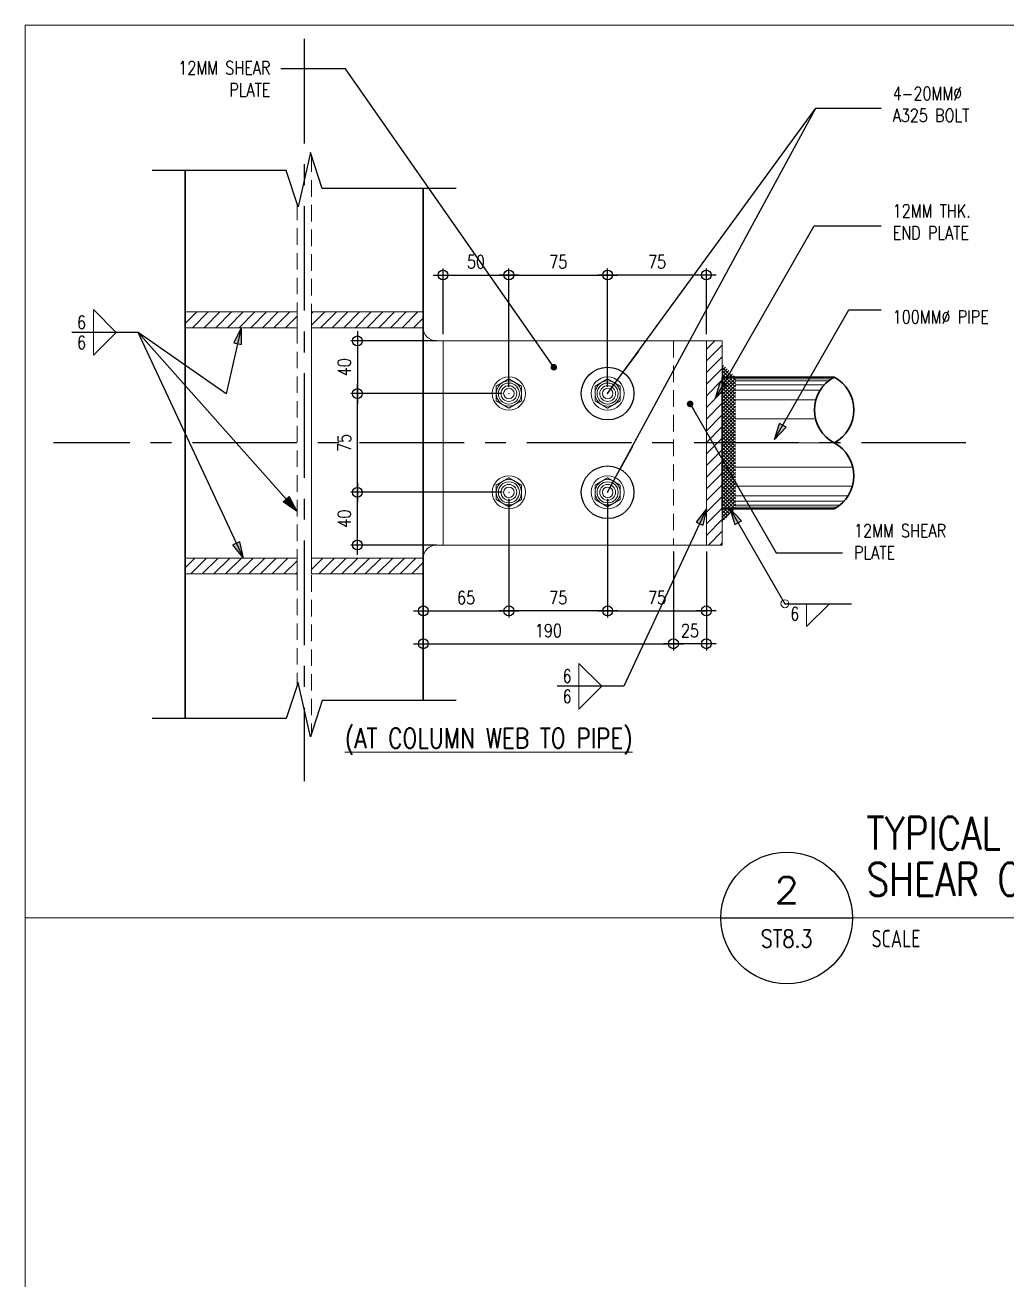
# Model space of a CAD drawing. Header units: millimetres. Extents: x 0 to 437400, y -7936 to 73710.
# Drawn here: x 0 to 746, y 2437 to 3390 of the extents above; entities that cross this region are included whole.
import ezdxf
from ezdxf.enums import TextEntityAlignment as Align

# ---------------------------------------------------------------- set-up
doc = ezdxf.new("R2010")
doc.units = ezdxf.units.MM
doc.header["$LTSCALE"] = 10
doc.header["$MEASUREMENT"] = 0
doc.linetypes.add('CENTER', pattern=[50.8, 31.75, -6.35, 6.35, -6.35])
doc.linetypes.add('HIDDEN', pattern=[0.375, 0.25, -0.125])
for name, color, linetype in [('A-ANNO_DIM', 1, 'Continuous'), ('A-NEW', 240, 'Continuous'), ('A_LINE', 1, 'Continuous'), ('TARGET-MAIN', 1, 'Continuous')]:
    doc.layers.add(name, color=color, linetype=linetype)
for name, color, linetype, lineweight in [('BOLT', 33, 'Continuous', 20), ('BOLT HOLES', 2, 'Continuous', 5), ('HATCH', 8, 'Continuous', 5), ('OUTLINE', 1, 'HIDDEN', 15), ('S-Anno-Text', 52, 'Continuous', 15), ('S-ANNO-WELD', 1, 'Continuous', 9), ('S-BEAM-IDEN', 2, 'Continuous', 9), ('S_Bolt', 9, 'Continuous', 9), ('S_STEEL BEAM', 4, 'Continuous', 30), ('S_STEEL PLATE', 2, 'Continuous', 15), ('S_STEEL TRUSS', 5, 'Continuous', 30)]:
    doc.layers.add(name, color=color, linetype=linetype, lineweight=lineweight)
doc.layers.add('GUIDE 000', color=3, linetype='Continuous', lineweight=0, plot=False)
doc.layers.add('S-DETL-GRID', color=62, linetype='Continuous', lineweight=9, plot=False)
doc.styles.add('1', font='simplex.shx', dxfattribs={"width": 0.8, "height": 20})
doc.styles.add('ARCHITEXT', font='architxt.shx', dxfattribs={"width": 0.85})
doc.styles.add('ROMANS', font='romans.shx', dxfattribs={"width": 0.8, "height": 10})
doc.styles.add('SIMPLEX', font='SIMPLEX.shx', dxfattribs={"width": 1.1})
doc.dimstyles.new('DDIM5', dxfattribs={"dimtxt": 10, "dimasz": 0.1, "dimexe": 5, "dimexo": 5, "dimgap": 5, "dimtad": 1, "dimdec": 0, "dimrnd": 1, "dimdsep": 46, "dimtxsty": 'ROMANS', "dimblk1": 'ESCADIM_ARW', "dimblk2": 'ESCADIM_ARW', "dimsah": 1, "dimcen": 5, "dimclrd": 1, "dimclre": 1, "dimclrt": 3, "dimadec": 0, "dimazin": 0, "dimtfac": 1, "dimtdec": 0, "dimtofl": 0, "dimtmove": 0, "dimatfit": 3, "dimldrblk": 'ESCADIM_ARW', "dimfxl": 1, "dimtolj": 1, "dimtzin": 0, "dimarcsym": 0})
doc.dimstyles.new('ESCA_ARW$7', dxfattribs={"dimtxt": 200, "dimasz": 1, "dimexe": 100, "dimexo": 100, "dimgap": 100, "dimtad": 1, "dimdec": 0, "dimrnd": 1, "dimdsep": 46, "dimtxsty": '1', "dimblk1": 'dim_arw', "dimblk2": 'dim_arw', "dimsah": 1, "dimcen": 50, "dimclrd": 1, "dimclre": 256, "dimclrt": 52, "dimadec": 0, "dimazin": 0, "dimtfac": 1, "dimtofl": 0, "dimtmove": 0, "dimatfit": 3, "dimldrblk": 'dim_arw', "dimfxl": 1, "dimtolj": 1, "dimtzin": 0, "dimarcsym": 0})

# ---------------------------------------------------------------- blocks, each defined once
blk = doc.blocks.new('TARGET-DWGLABEL')
at = {"layer": 'TARGET-MAIN'}
blk.add_line((-7.5, 0), (7.5, 0), dxfattribs=at)
blk.add_circle((0, 0), 7.5, dxfattribs=at)
at = {"layer": 'TARGET-MAIN', "color": 2, "style": 'ARCHITEXT', "width": 0.85}
blk.add_text('SCALE', height=2, dxfattribs=at).set_placement((9.66, -2.36), align=Align.MIDDLE_LEFT)
at = {"layer": 'TARGET-MAIN', "color": 6, "style": 'ARCHITEXT', "width": 0.85}
blk.add_attdef('DRAWING_TITLE', text='', height=5, dxfattribs=at).set_placement((9.08, 4.41), align=Align.MIDDLE_LEFT)
at = {"layer": 'TARGET-MAIN', "color": 4, "style": 'ARCHITEXT', "width": 0.85}
blk.add_attdef('DWG_NO.', text='', height=3, dxfattribs=at).set_placement((0, 3.17), align=Align.MIDDLE_CENTER)
at = {"layer": 'TARGET-MAIN', "color": 3, "style": 'ARCHITEXT', "width": 0.85}
blk.add_attdef('SHT_NO.', text='', height=2, dxfattribs=at).set_placement((-0.02, -2.36), align=Align.MIDDLE_CENTER)
at = {"layer": 'TARGET-MAIN', "color": 2, "style": 'ARCHITEXT', "width": 0.85}
blk.add_attdef('SCALE', text='', height=2, dxfattribs=at).set_placement((69.6, -2.36), align=Align.MIDDLE_RIGHT)
blk = doc.blocks.new('A$C2DA53F6D')
blk.add_circle((0, -16.6), 18.9)
at = {"color": 1}
for radius in [9, 6.03]:
    blk.add_circle((0, -16.6), radius, dxfattribs=at)
at = {"layer": 'GUIDE 000'}
blk.add_point((0, -16.6), dxfattribs=at)
at = {"layer": 'S_Bolt', "color": 9, "linetype": 'Continuous', "ltscale": 0.5}
blk.add_lwpolyline([(-14.4, -24.9), (-14.4, -8.3), (0, 0), (14.4, -8.3), (14.4, -24.9), (0, -33.3)], close=True, dxfattribs=at)
at = {"layer": 'S_Bolt', "color": 251, "linetype": 'Continuous', "ltscale": 0.5}
blk.add_circle((0, -16.6), 14.4, dxfattribs=at)
blk = doc.blocks.new('ESCADIM_ARW')
at = {"color": 9}
blk.add_line((75, 0), (-75, 0), dxfattribs=at)
blk.add_circle((0, 0), 37.5, dxfattribs=at)
blk = doc.blocks.new('*D225')
at = {"layer": 'A-ANNO_DIM', "color": 1, "lineweight": -2, "transparency": 16777216}
for p, q in [((362.39, 3110.19), (247.39, 3110.19)), ((252.39, 3035.29), (252.39, 3110.09)), ((362.39, 3035.19), (247.39, 3035.19))]:
    blk.add_line(p, q, dxfattribs=at)
at = {"layer": 'Defpoints', "color": 0, "transparency": 16777216}
for p in [(252.39, 3110.19), (367.39, 3110.19), (367.39, 3035.19)]:
    blk.add_point(p, dxfattribs=at)
at = {"layer": 'A-ANNO_DIM', "color": 1, "lineweight": -2, "transparency": 16777216, "xscale": 0.1, "yscale": 0.1, "zscale": 0.1}
for p, rotation in [((252.39, 3110.19), 90), ((252.39, 3035.19), 270)]:
    blk.add_blockref('ESCADIM_ARW', p, dxfattribs=dict(at, rotation=rotation))
at = {"layer": 'A-ANNO_DIM', "color": 3, "transparency": 16777216, "insert": (242.39, 3072.69), "char_height": 10, "attachment_point": 5, "rotation": 90, "style": 'ROMANS'}
blk.add_mtext('\\A1;75', dxfattribs=at)
blk = doc.blocks.new('*D226')
at = {"layer": 'A-ANNO_DIM', "color": 1, "lineweight": -2, "transparency": 16777216}
for p, q in [((367.39, 3115.19), (367.39, 3205.19)), ((442.39, 3115.19), (442.39, 3205.19)), ((367.49, 3200.19), (442.29, 3200.19))]:
    blk.add_line(p, q, dxfattribs=at)
at = {"layer": 'Defpoints', "color": 0, "transparency": 16777216}
for p in [(442.39, 3200.19), (367.39, 3110.19), (442.39, 3110.19)]:
    blk.add_point(p, dxfattribs=at)
at = {"layer": 'A-ANNO_DIM', "color": 1, "lineweight": -2, "transparency": 16777216, "xscale": 0.1, "yscale": 0.1, "zscale": 0.1, "rotation": 180}
blk.add_blockref('ESCADIM_ARW', (367.39, 3200.19), dxfattribs=at)
at = {"layer": 'A-ANNO_DIM', "color": 1, "lineweight": -2, "transparency": 16777216, "xscale": 0.1, "yscale": 0.1, "zscale": 0.1}
blk.add_blockref('ESCADIM_ARW', (442.39, 3200.19), dxfattribs=at)
at = {"layer": 'A-ANNO_DIM', "color": 3, "transparency": 16777216, "insert": (404.89, 3210.19), "char_height": 10, "attachment_point": 5, "style": 'ROMANS'}
blk.add_mtext('\\A1;75', dxfattribs=at)
blk = doc.blocks.new('*D227')
at = {"layer": 'A-ANNO_DIM', "color": 1, "lineweight": -2, "transparency": 16777216}
for p, q in [((312.39, 3150.19), (247.39, 3150.19)), ((252.39, 3150.09), (252.39, 3110.29)), ((362.39, 3110.19), (247.39, 3110.19))]:
    blk.add_line(p, q, dxfattribs=at)
at = {"layer": 'Defpoints', "color": 0, "transparency": 16777216}
for p in [(317.39, 3150.19), (252.39, 3110.19), (367.39, 3110.19)]:
    blk.add_point(p, dxfattribs=at)
at = {"layer": 'A-ANNO_DIM', "color": 1, "lineweight": -2, "transparency": 16777216, "xscale": 0.1, "yscale": 0.1, "zscale": 0.1}
for p, rotation in [((252.39, 3150.19), 90), ((252.39, 3110.19), 270)]:
    blk.add_blockref('ESCADIM_ARW', p, dxfattribs=dict(at, rotation=rotation))
at = {"layer": 'A-ANNO_DIM', "color": 3, "transparency": 16777216, "insert": (242.39, 3130.19), "char_height": 10, "attachment_point": 5, "rotation": 90, "style": 'ROMANS'}
blk.add_mtext('\\A1;40', dxfattribs=at)
blk = doc.blocks.new('*D228')
at = {"layer": 'A-ANNO_DIM', "color": 1, "lineweight": -2, "transparency": 16777216}
for p, q in [((362.39, 3035.19), (247.39, 3035.19)), ((252.39, 2995.29), (252.39, 3035.09)), ((312.39, 2995.19), (247.39, 2995.19))]:
    blk.add_line(p, q, dxfattribs=at)
at = {"layer": 'Defpoints', "color": 0, "transparency": 16777216}
for p in [(252.39, 3035.19), (367.39, 3035.19), (317.39, 2995.19)]:
    blk.add_point(p, dxfattribs=at)
at = {"layer": 'A-ANNO_DIM', "color": 1, "lineweight": -2, "transparency": 16777216, "xscale": 0.1, "yscale": 0.1, "zscale": 0.1}
for p, rotation in [((252.39, 3035.19), 90), ((252.39, 2995.19), 270)]:
    blk.add_blockref('ESCADIM_ARW', p, dxfattribs=dict(at, rotation=rotation))
at = {"layer": 'A-ANNO_DIM', "color": 3, "transparency": 16777216, "insert": (242.39, 3015.19), "char_height": 10, "attachment_point": 5, "rotation": 90, "style": 'ROMANS'}
blk.add_mtext('\\A1;40', dxfattribs=at)
blk = doc.blocks.new('*D229')
at = {"layer": 'A-ANNO_DIM', "color": 1, "lineweight": -2, "transparency": 16777216}
for p, q in [((442.39, 3115.19), (442.39, 3205.19)), ((517.39, 3155.19), (517.39, 3205.19)), ((517.29, 3200.19), (442.49, 3200.19))]:
    blk.add_line(p, q, dxfattribs=at)
at = {"layer": 'Defpoints', "color": 0, "transparency": 16777216}
for p in [(442.39, 3200.19), (517.39, 3150.19), (442.39, 3110.19)]:
    blk.add_point(p, dxfattribs=at)
at = {"layer": 'A-ANNO_DIM', "color": 1, "lineweight": -2, "transparency": 16777216, "xscale": 0.1, "yscale": 0.1, "zscale": 0.1, "rotation": 180}
blk.add_blockref('ESCADIM_ARW', (442.39, 3200.19), dxfattribs=at)
at = {"layer": 'A-ANNO_DIM', "color": 1, "lineweight": -2, "transparency": 16777216, "xscale": 0.1, "yscale": 0.1, "zscale": 0.1}
blk.add_blockref('ESCADIM_ARW', (517.39, 3200.19), dxfattribs=at)
at = {"layer": 'A-ANNO_DIM', "color": 3, "transparency": 16777216, "insert": (479.89, 3210.19), "char_height": 10, "attachment_point": 5, "style": 'ROMANS'}
blk.add_mtext('\\A1;75', dxfattribs=at)
blk = doc.blocks.new('*D230')
at = {"layer": 'A-ANNO_DIM', "color": 1, "lineweight": -2, "transparency": 16777216}
for p, q in [((317.39, 3155.19), (317.39, 3205.19)), ((367.39, 3115.19), (367.39, 3205.19)), ((317.49, 3200.19), (367.29, 3200.19))]:
    blk.add_line(p, q, dxfattribs=at)
at = {"layer": 'Defpoints', "color": 0, "transparency": 16777216}
for p in [(367.39, 3200.19), (317.39, 3150.19), (367.39, 3110.19)]:
    blk.add_point(p, dxfattribs=at)
at = {"layer": 'A-ANNO_DIM', "color": 1, "lineweight": -2, "transparency": 16777216, "xscale": 0.1, "yscale": 0.1, "zscale": 0.1, "rotation": 180}
blk.add_blockref('ESCADIM_ARW', (317.39, 3200.19), dxfattribs=at)
at = {"layer": 'A-ANNO_DIM', "color": 1, "lineweight": -2, "transparency": 16777216, "xscale": 0.1, "yscale": 0.1, "zscale": 0.1}
blk.add_blockref('ESCADIM_ARW', (367.39, 3200.19), dxfattribs=at)
at = {"layer": 'A-ANNO_DIM', "color": 3, "transparency": 16777216, "insert": (342.39, 3210.19), "char_height": 10, "attachment_point": 5, "style": 'ROMANS'}
blk.add_mtext('\\A1;50', dxfattribs=at)
blk = doc.blocks.new('*D231')
at = {"layer": 'A-ANNO_DIM', "color": 1, "lineweight": -2, "transparency": 16777216}
for p, q in [((367.39, 3030.19), (367.39, 2940.19)), ((302.39, 2980.19), (302.39, 2940.19)), ((302.49, 2945.19), (367.29, 2945.19))]:
    blk.add_line(p, q, dxfattribs=at)
at = {"layer": 'Defpoints', "color": 0, "transparency": 16777216}
for p in [(367.39, 3035.19), (302.39, 2985.19), (367.39, 2945.19)]:
    blk.add_point(p, dxfattribs=at)
at = {"layer": 'A-ANNO_DIM', "color": 1, "lineweight": -2, "transparency": 16777216, "xscale": 0.1, "yscale": 0.1, "zscale": 0.1, "rotation": 180}
blk.add_blockref('ESCADIM_ARW', (302.39, 2945.19), dxfattribs=at)
at = {"layer": 'A-ANNO_DIM', "color": 1, "lineweight": -2, "transparency": 16777216, "xscale": 0.1, "yscale": 0.1, "zscale": 0.1}
blk.add_blockref('ESCADIM_ARW', (367.39, 2945.19), dxfattribs=at)
at = {"layer": 'A-ANNO_DIM', "color": 3, "transparency": 16777216, "insert": (334.89, 2955.19), "char_height": 10, "attachment_point": 5, "style": 'ROMANS'}
blk.add_mtext('\\A1;65', dxfattribs=at)
blk = doc.blocks.new('*D232')
at = {"layer": 'A-ANNO_DIM', "color": 1, "lineweight": -2, "transparency": 16777216}
for p, q in [((492.39, 2990.19), (492.39, 2915.19)), ((302.39, 2980.19), (302.39, 2915.19)), ((302.49, 2920.19), (492.29, 2920.19))]:
    blk.add_line(p, q, dxfattribs=at)
at = {"layer": 'Defpoints', "color": 0, "transparency": 16777216}
for p in [(492.39, 2995.19), (302.39, 2985.19), (492.39, 2920.19)]:
    blk.add_point(p, dxfattribs=at)
at = {"layer": 'A-ANNO_DIM', "color": 1, "lineweight": -2, "transparency": 16777216, "xscale": 0.1, "yscale": 0.1, "zscale": 0.1, "rotation": 180}
blk.add_blockref('ESCADIM_ARW', (302.39, 2920.19), dxfattribs=at)
at = {"layer": 'A-ANNO_DIM', "color": 1, "lineweight": -2, "transparency": 16777216, "xscale": 0.1, "yscale": 0.1, "zscale": 0.1}
blk.add_blockref('ESCADIM_ARW', (492.39, 2920.19), dxfattribs=at)
at = {"layer": 'A-ANNO_DIM', "color": 3, "transparency": 16777216, "insert": (397.39, 2930.19), "char_height": 10, "attachment_point": 5, "style": 'ROMANS'}
blk.add_mtext('\\A1;190', dxfattribs=at)
blk = doc.blocks.new('*D233')
at = {"layer": 'A-ANNO_DIM', "color": 1, "lineweight": -2, "transparency": 16777216}
for p, q in [((492.39, 2990.19), (492.39, 2915.19)), ((517.39, 2980.19), (517.39, 2915.19)), ((517.29, 2920.19), (492.49, 2920.19))]:
    blk.add_line(p, q, dxfattribs=at)
at = {"layer": 'Defpoints', "color": 0, "transparency": 16777216}
for p in [(492.39, 2995.19), (517.39, 2985.19), (492.39, 2920.19)]:
    blk.add_point(p, dxfattribs=at)
at = {"layer": 'A-ANNO_DIM', "color": 1, "lineweight": -2, "transparency": 16777216, "xscale": 0.1, "yscale": 0.1, "zscale": 0.1, "rotation": 180}
blk.add_blockref('ESCADIM_ARW', (492.39, 2920.19), dxfattribs=at)
at = {"layer": 'A-ANNO_DIM', "color": 1, "lineweight": -2, "transparency": 16777216, "xscale": 0.1, "yscale": 0.1, "zscale": 0.1}
blk.add_blockref('ESCADIM_ARW', (517.39, 2920.19), dxfattribs=at)
at = {"layer": 'A-ANNO_DIM', "color": 3, "transparency": 16777216, "insert": (504.89, 2930.19), "char_height": 10, "attachment_point": 5, "style": 'ROMANS'}
blk.add_mtext('\\A1;25', dxfattribs=at)
blk = doc.blocks.new('*D237')
at = {"layer": 'A-ANNO_DIM', "color": 1, "lineweight": -2, "transparency": 16777216}
for p, q in [((367.39, 3030.19), (367.39, 2940.19)), ((442.39, 3030.19), (442.39, 2940.19)), ((442.29, 2945.19), (367.49, 2945.19))]:
    blk.add_line(p, q, dxfattribs=at)
at = {"layer": 'Defpoints', "color": 0, "transparency": 16777216}
for p in [(367.39, 3035.19), (442.39, 3035.19), (367.39, 2945.19)]:
    blk.add_point(p, dxfattribs=at)
at = {"layer": 'A-ANNO_DIM', "color": 1, "lineweight": -2, "transparency": 16777216, "xscale": 0.1, "yscale": 0.1, "zscale": 0.1, "rotation": 180}
blk.add_blockref('ESCADIM_ARW', (367.39, 2945.19), dxfattribs=at)
at = {"layer": 'A-ANNO_DIM', "color": 1, "lineweight": -2, "transparency": 16777216, "xscale": 0.1, "yscale": 0.1, "zscale": 0.1}
blk.add_blockref('ESCADIM_ARW', (442.39, 2945.19), dxfattribs=at)
at = {"layer": 'A-ANNO_DIM', "color": 3, "transparency": 16777216, "insert": (404.89, 2955.19), "char_height": 10, "attachment_point": 5, "style": 'ROMANS'}
blk.add_mtext('\\A1;75', dxfattribs=at)
blk = doc.blocks.new('*D238')
at = {"layer": 'A-ANNO_DIM', "color": 1, "lineweight": -2, "transparency": 16777216}
for p, q in [((442.39, 3030.19), (442.39, 2940.19)), ((517.39, 2990.19), (517.39, 2940.19)), ((442.49, 2945.19), (517.29, 2945.19))]:
    blk.add_line(p, q, dxfattribs=at)
at = {"layer": 'Defpoints', "color": 0, "transparency": 16777216}
for p in [(442.39, 3035.19), (517.39, 2995.19), (517.39, 2945.19)]:
    blk.add_point(p, dxfattribs=at)
at = {"layer": 'A-ANNO_DIM', "color": 1, "lineweight": -2, "transparency": 16777216, "xscale": 0.1, "yscale": 0.1, "zscale": 0.1, "rotation": 180}
blk.add_blockref('ESCADIM_ARW', (442.39, 2945.19), dxfattribs=at)
at = {"layer": 'A-ANNO_DIM', "color": 1, "lineweight": -2, "transparency": 16777216, "xscale": 0.1, "yscale": 0.1, "zscale": 0.1}
blk.add_blockref('ESCADIM_ARW', (517.39, 2945.19), dxfattribs=at)
at = {"layer": 'A-ANNO_DIM', "color": 3, "transparency": 16777216, "insert": (479.89, 2955.19), "char_height": 10, "attachment_point": 5, "style": 'ROMANS'}
blk.add_mtext('\\A1;75', dxfattribs=at)
blk = doc.blocks.new('dim_arw')
h = blk.add_hatch(color=256)
h.paths.add_polyline_path([(-125.603, 29.454), (0, 0), (-125.603, -29.454, -0.115681), (-132.51, 0, -0.115681)])
h.paths.add_polyline_path([(-249.023, 58.396), (-125.603, 29.454, 0.115681), (-132.51, 0, 0.115681), (-125.603, -29.454), (-249.023, -58.396)])
for p, q in [((0, 0), (-249.023, 58.396)), ((-249.023, 58.396), (-249.023, -58.396)), ((0, 0), (-249.023, -58.396))]:
    blk.add_line(p, q)
blk = doc.blocks.new('*U10')
at = {"layer": 'S-ANNO-WELD'}
blk.add_lwpolyline([(0, 0), (0, -0.1622), (0.1622, 0)], dxfattribs=at)

msp = doc.modelspace()

# ---------------------------------------------------------------- hatches: boundary and pattern name
at = {"layer": 'HATCH'}
h = msp.add_hatch(dxfattribs=at)
h.set_pattern_fill('ANSI31', color=256, scale=50, style=0)
h.set_pattern_definition([(45, (-5458.031, -3229.3066), (-4.4194174, 4.4194174), [])])
h.paths.add_polyline_path([(517.39303, 2995.19342), (529.39303, 2995.19342), (529.39303, 3150.19342), (517.39303, 3150.19342)])
h.paths.add_polyline_path([(302.39303, 2985.19342), (302.39303, 2973.19342), (217.43003, 2973.19342), (217.43003, 2985.19342)])
h.paths.add_polyline_path([(121.54503, 2985.19342), (121.54503, 2973.19342), (206.50803, 2973.19342), (206.50803, 2985.19342)])
h.paths.add_polyline_path([(121.54503, 3160.19342), (121.54503, 3172.19342), (206.50803, 3172.19342), (206.50803, 3160.19342)])
h.paths.add_polyline_path([(302.39303, 3160.19342), (302.39303, 3172.19342), (217.43003, 3172.19342), (217.43003, 3160.19342)])
h = msp.add_hatch(dxfattribs=at)
h.set_pattern_fill('ANSI37', color=256, scale=15, style=0)
h.set_pattern_definition([(45, (-5427.607, -392.3066), (-1.3258252, 1.3258252), []), (135, (-5427.607, -392.3066), (-1.3258252, -1.3258252), [])])
h.paths.add_polyline_path([(529.39303, 3132.69342), (529.39303, 3012.69342), (539.39303, 3022.69342), (539.39303, 3122.69342)])

# ---------------------------------------------------------------- linework, layer by layer
at = {"color": 1}
for points in [[(327.39303, 3265.82292), (225.71001, 3265.82292), (216.65682, 3293.3049), (207.28124, 3252.08194), (198.22804, 3279.56391), (96.54503, 3279.56391)], [(327.39303, 2877.06391), (225.71001, 2877.06391), (216.65682, 2849.58194), (207.28124, 2890.8049), (198.22804, 2863.32292), (96.54503, 2863.32292)]]:
    msp.add_lwpolyline(points, dxfattribs=at)
at = {"layer": 'A-NEW', "color": 253, "linetype": 'CENTER', "ltscale": 0.25}
for p, q in [((211.96903, 3379.56391), (211.96903, 2815.82292)), ((714.42633, 3072.69342), (21.54503, 3072.69342))]:
    msp.add_line(p, q, dxfattribs=at)
at = {"layer": 'A_LINE', "color": 1, "lineweight": 13}
msp.add_line((528.42846, 2712), (1091.57154, 2712), dxfattribs=at)
at = {"layer": 'BOLT HOLES'}
for centre in [(367.39303, 3110.19342), (442.39303, 3110.19342), (367.39303, 3035.19342), (442.39303, 3035.19342)]:
    msp.add_circle(centre, 8, dxfattribs=at)
at = {"layer": 'HATCH'}
for p, q in [((614.14578, 3122.54104), (539.39303, 3122.54104)), ((612.35983, 3121.47076), (539.39303, 3121.47076)), ((610.20706, 3119.92295), (539.39303, 3119.92295)), ((606.85774, 3116.79664), (539.39303, 3116.79664)), ((603.83191, 3112.82303), (539.39303, 3112.82303)), ((600.52956, 3105.41014), (539.39303, 3105.41014)), ((600.24821, 3091.05182), (539.39303, 3091.05182)), ((614.42633, 3072.69342), (539.39303, 3072.69342)), ((628.60445, 3054.33502), (539.39303, 3054.33502)), ((628.3231, 3039.9767), (539.39303, 3039.9767)), ((625.02075, 3032.56381), (539.39303, 3032.56381)), ((621.99493, 3028.59019), (539.39303, 3028.59019)), ((618.64561, 3025.46389), (539.39303, 3025.46389)), ((616.49284, 3023.91607), (539.39303, 3023.91607)), ((614.70689, 3022.84579), (539.39303, 3022.84579))]:
    msp.add_line(p, q, dxfattribs=at)
at = {"layer": 'OUTLINE', "linetype": 'HIDDEN', "ltscale": 5}
for p, q in [((217.43003, 3290.95774), (217.43003, 2851.9291)), ((206.50803, 3254.4291), (206.50803, 2888.45774))]:
    msp.add_line(p, q, dxfattribs=at)
msp.add_lwpolyline([(492.39303, 3150.19342), (492.39303, 2995.19342)], dxfattribs=at)
at = {"layer": 'S-ANNO-WELD'}
msp.add_circle((577.03116, 2950.57405), 3, dxfattribs=at)
at = {"layer": 'S-BEAM-IDEN'}
for points in [[(121.54503, 3160.19342), (121.54503, 3172.19342), (206.50803, 3172.19342), (206.50803, 3160.19342)], [(302.39303, 3160.19342), (302.39303, 3172.19342), (217.43003, 3172.19342), (217.43003, 3160.19342)], [(517.39303, 2995.19342), (529.39303, 2995.19342), (529.39303, 3150.19342), (517.39303, 3150.19342)], [(121.54503, 2985.19342), (121.54503, 2973.19342), (206.50803, 2973.19342), (206.50803, 2985.19342)], [(302.39303, 2985.19342), (302.39303, 2973.19342), (217.43003, 2973.19342), (217.43003, 2985.19342)]]:
    msp.add_lwpolyline(points, close=True, dxfattribs=at)
msp.add_lwpolyline([(467.39303, 2995.19342), (312.39303, 2995.19342, 0.414213562), (302.39303, 2985.19342), (302.39303, 2985.19342), (217.43003, 2985.19342), (217.43003, 3160.19342), (302.39303, 3160.19342), (302.39303, 3160.19342, 0.414213562), (312.39303, 3150.19342), (467.39303, 3150.19342)], format="xyb", dxfattribs=at)
at = {"layer": 'S-DETL-GRID'}
msp.add_line((4860, 2712), (0, 2712), dxfattribs=at)
msp.add_lwpolyline([(0, 3389.99999), (4860, 3389.99999), (4860, 0), (0, 0)], close=True, dxfattribs=at)
at = {"layer": 'S_STEEL BEAM'}
for p, q in [((121.54503, 3279.56391), (121.54503, 2863.32292)), ((302.39303, 3265.82292), (302.39303, 2877.06391))]:
    msp.add_line(p, q, dxfattribs=at)
at = {"layer": 'S_STEEL PLATE'}
msp.add_lwpolyline([(317.39303, 2995.19342), (517.39303, 2995.19342), (517.39303, 3150.19342), (317.39303, 3150.19342)], close=True, dxfattribs=at)
at = {"layer": 'S_STEEL PLATE', "color": 3}
msp.add_lwpolyline([(317.39303, 3150.19342), (517.39303, 3150.19342), (517.39303, 2995.19342), (317.39303, 2995.19342)], close=True, dxfattribs=at)
at = {"layer": 'S_STEEL TRUSS', "linetype": 'Continuous', "ltscale": 2000}
msp.add_lwpolyline([(614.42633, 3072.69342, -0.598667726), (614.42633, 3022.69342), (529.39303, 3022.69342), (529.39303, 3122.69342), (614.42633, 3122.69342, 0.598667726), (614.42633, 3072.69342, 0.598667726), (614.42633, 3122.69342)], format="xyb", dxfattribs=at)

# ---------------------------------------------------------------- block references
at = {"layer": 'BOLT', "xscale": 0.6666666218174768, "yscale": 0.6666666218174768, "zscale": 0.6666666218174768, "rotation": 180}
for p in [(367.39303, 3099.1081), (442.39303, 3099.1081)]:
    msp.add_blockref('A$C2DA53F6D', p, dxfattribs=at)
at = {"layer": 'BOLT', "xscale": -0.6666666218174768, "yscale": 0.6666666218106556, "zscale": 0.6666666217970567}
for p in [(367.39303, 3046.27874), (442.39303, 3046.27874)]:
    msp.add_blockref('A$C2DA53F6D', p, dxfattribs=at)
at = {"layer": 'S-ANNO-WELD', "xscale": -106.6666666666715, "yscale": 106.6666666666715, "zscale": 106.6666666666715, "rotation": 180}
for p in [(51.90722, 3156.60633), (420.63264, 2887.93878)]:
    msp.add_blockref('*U10', p, dxfattribs=at)
at = {"layer": 'S-ANNO-WELD', "xscale": 106.6666666666715, "yscale": 106.6666666666715, "zscale": 106.6666666666715}
for p in [(51.90722, 3156.60633), (593.48656, 2950.57405), (420.63264, 2887.93878)]:
    msp.add_blockref('*U10', p, dxfattribs=at)
at = {"layer": 'TARGET-MAIN', "color": 1, "lineweight": 13}
ref = msp.add_blockref('TARGET-DWGLABEL', (578.42846, 2712), dxfattribs=dict(at, xscale=6.666666666666666, yscale=6.666666666666666, zscale=6.666666666666666))
ref.add_attrib('DWG_NO.', '2', dxfattribs={"color": 4, "height": 20, "style": 'SIMPLEX', "width": 1.1}).set_placement((578.42846, 2733.15599), align=Align.MIDDLE_CENTER)
ref.add_attrib('SHT_NO.', 'ST8.3', dxfattribs={"color": 3, "height": 13.333333, "style": 'SIMPLEX', "width": 0.8}).set_placement((578.32658, 2696.29844), align=Align.MIDDLE_CENTER)
ref.add_attrib('DRAWING_TITLE', 'TYPICAL STEEL PIPE', dxfattribs={"color": 5, "height": 25, "style": 'SIMPLEX', "width": 0.8}).set_placement((638.95534, 2776.37743), align=Align.MIDDLE_LEFT)
ref.add_attrib('DRAWING_TITLE', 'SHEAR CONNECTION DETAIL', dxfattribs={"color": 5, "height": 25, "style": 'SIMPLEX', "width": 0.8}).set_placement((638.95534, 2741.37743), align=Align.MIDDLE_LEFT)
ref.add_attrib('SCALE', '1 : 5MTS', dxfattribs={"color": 2, "height": 13.333333, "style": 'ARCHITEXT', "width": 0.85}).set_placement((1056.43328, 2696.29844), align=Align.MIDDLE_RIGHT)

# ---------------------------------------------------------------- texts
at = {"layer": 'S-Anno-Text', "char_height": 10, "style": '1'}
for s, insert, width, attachment_point in [('{\\W0.8;12MM SHEAR\\PPLATE}', (186.27078, 3349.21762), 568.6858735, 6), ('{\\W0.8;4-20MM%%C \\PA325 BOLT}', (658.83522, 3316.44568), 568.6858735, 7), ('{\\W0.8;12MM THK.\\PEND PLATE}', (658.83522, 3227.20654), 568.6858735, 7), ('{\\W0.8;100MM%%C PIPE}', (658.83522, 3163.3947), 568.6858735, 7), ('6', (39.46722, 3169.31089), 142.1714684, 1), ('6', (39.46722, 3143.90177), 142.1714684, 7), ('{\\W0.8;12MM SHEAR\\PPLATE}', (629.49353, 2984.39889), 568.6858735, 7), ('6', (581.04656, 2937.86949), 142.1714684, 7), ('6', (408.19264, 2900.64334), 142.1714684, 1), ('6', (408.19264, 2875.23422), 142.1714684, 7)]:
    msp.add_mtext(s, dxfattribs=dict(at, insert=insert, width=width, attachment_point=attachment_point))
at = {"layer": 'S-Anno-Text', "color": 4, "insert": (352.1017, 2846), "char_height": 15, "width": 339.998973, "attachment_point": 5, "style": '1'}
msp.add_mtext('{\\L(AT COLUMN WEB TO PIPE)}', dxfattribs=at)

# ---------------------------------------------------------------- dimensions: what is measured, and where the dimension line sits
at = {"layer": 'A-ANNO_DIM'}
dim = msp.add_linear_dim(base=(367.39303, 3200.19342), p1=(317.39303, 3150.19342), p2=(367.39303, 3110.19342), dimstyle='DDIM5', dxfattribs=at)
dim.commit()
dim.dimension.update_dxf_attribs({"geometry": '*D230', "text_midpoint": (342.39303, 3200.19342), "dimtype": 160})
for base, p1, p2, picture, middle in [((442.39303, 3200.19342), (367.39303, 3110.19342), (442.39303, 3110.19342), '*D226', (404.89303, 3210.19342)), ((367.39303, 2945.19342), (302.39303, 2985.19342), (367.39303, 3035.19342), '*D231', (334.89303, 2955.19342)), ((517.39303, 2945.19342), (442.39303, 3035.19342), (517.39303, 2995.19342), '*D238', (479.89303, 2955.19342)), ((492.39303, 2920.19342), (302.39303, 2985.19342), (492.39303, 2995.19342), '*D232', (397.39303, 2930.19342))]:
    dim = msp.add_linear_dim(base=base, p1=p1, p2=p2, dimstyle='DDIM5', dxfattribs=at)
    dim.commit()
    dim.dimension.update_dxf_attribs({"geometry": picture, "text_midpoint": middle})
for base, p1, p2, angle, picture, middle in [((442.39303, 3200.19342), (517.39303, 3150.19342), (442.39303, 3110.19342), 180, '*D229', (479.89303, 3210.19342)), ((252.39303, 3110.19342), (317.39303, 3150.19342), (367.39303, 3110.19342), 270, '*D227', (242.39303, 3130.19342)), ((252.39303, 3110.19342), (367.39303, 3035.19342), (367.39303, 3110.19342), 90, '*D225', (242.39303, 3072.69342)), ((252.39303, 3035.19342), (317.39303, 2995.19342), (367.39303, 3035.19342), 90, '*D228', (242.39303, 3015.19342)), ((367.39303, 2945.19342), (442.39303, 3035.19342), (367.39303, 3035.19342), 180, '*D237', (404.89303, 2955.19342)), ((492.39303, 2920.19342), (517.39303, 2985.19342), (492.39303, 2995.19342), 180, '*D233', (504.89303, 2930.19342))]:
    dim = msp.add_linear_dim(base=base, p1=p1, p2=p2, angle=angle, dimstyle='DDIM5', dxfattribs=at)
    dim.commit()
    dim.dimension.update_dxf_attribs({"geometry": picture, "text_midpoint": middle})

# ---------------------------------------------------------------- leaders
at = {"layer": 'S-ANNO-WELD'}
for points, override in [([(401.53332, 3130.19342), (243.40467, 3356.8256), (194.26579, 3356.8256)], {"dimscale": 0.1, "dimasz": 50, "dimldrblk": 'Dot'}), ([(442.39303, 3035.19342), (600.52167, 3326.8256), (650.09111, 3326.8256)], {"dimscale": 0.1, "dimasz": 400, "dimldrblk": 'DotBlank'}), ([(442.39303, 3110.19342), (600.52167, 3326.8256), (650.09111, 3326.8256)], {"dimscale": 0.1, "dimasz": 400, "dimldrblk": 'DotBlank'}), ([(524.21555, 3106.58299), (599.09983, 3237.58646), (650.09111, 3237.58646)], {"dimscale": 0.1, "dimasz": 0.5}), ([(569.17063, 3075.19342), (625.52167, 3173.77462), (650.09111, 3173.77462)], {"dimscale": 0.1, "dimasz": 0.5}), ([(164.02653, 3160.19342), (152.72922, 3110.1071), (85.89076, 3156.60633), (35.45182, 3156.60633)], {"dimscale": 0.1, "dimasz": 0.5}), ([(165.74524, 2985.19342), (85.89076, 3156.60633), (35.45182, 3156.60633)], {"dimscale": 0.1, "dimasz": 0.5}), ([(206.50803, 3020.64886), (85.89076, 3156.60633), (35.45182, 3156.60633)], {"dimscale": 0.1, "dimasz": 0.5}), ([(504.99642, 3102.3267), (570.31049, 2989.1994), (620.74943, 2989.1994)], {"dimscale": 0.1, "dimasz": 50, "dimldrblk": 'Dot'}), ([(517.39303, 3022.69342), (454.61618, 2887.93878), (404.17724, 2887.93878)], {"dimscale": 0.1, "dimasz": 0.5}), ([(535.27978, 3022.88957), (577.03116, 2950.57405), (627.4701, 2950.57405)], {"dimscale": 0.1, "dimasz": 0.5})]:
    msp.add_leader(points, dimstyle='ESCA_ARW$7', override=override, dxfattribs=at)

doc.saveas('drawing.dxf')
